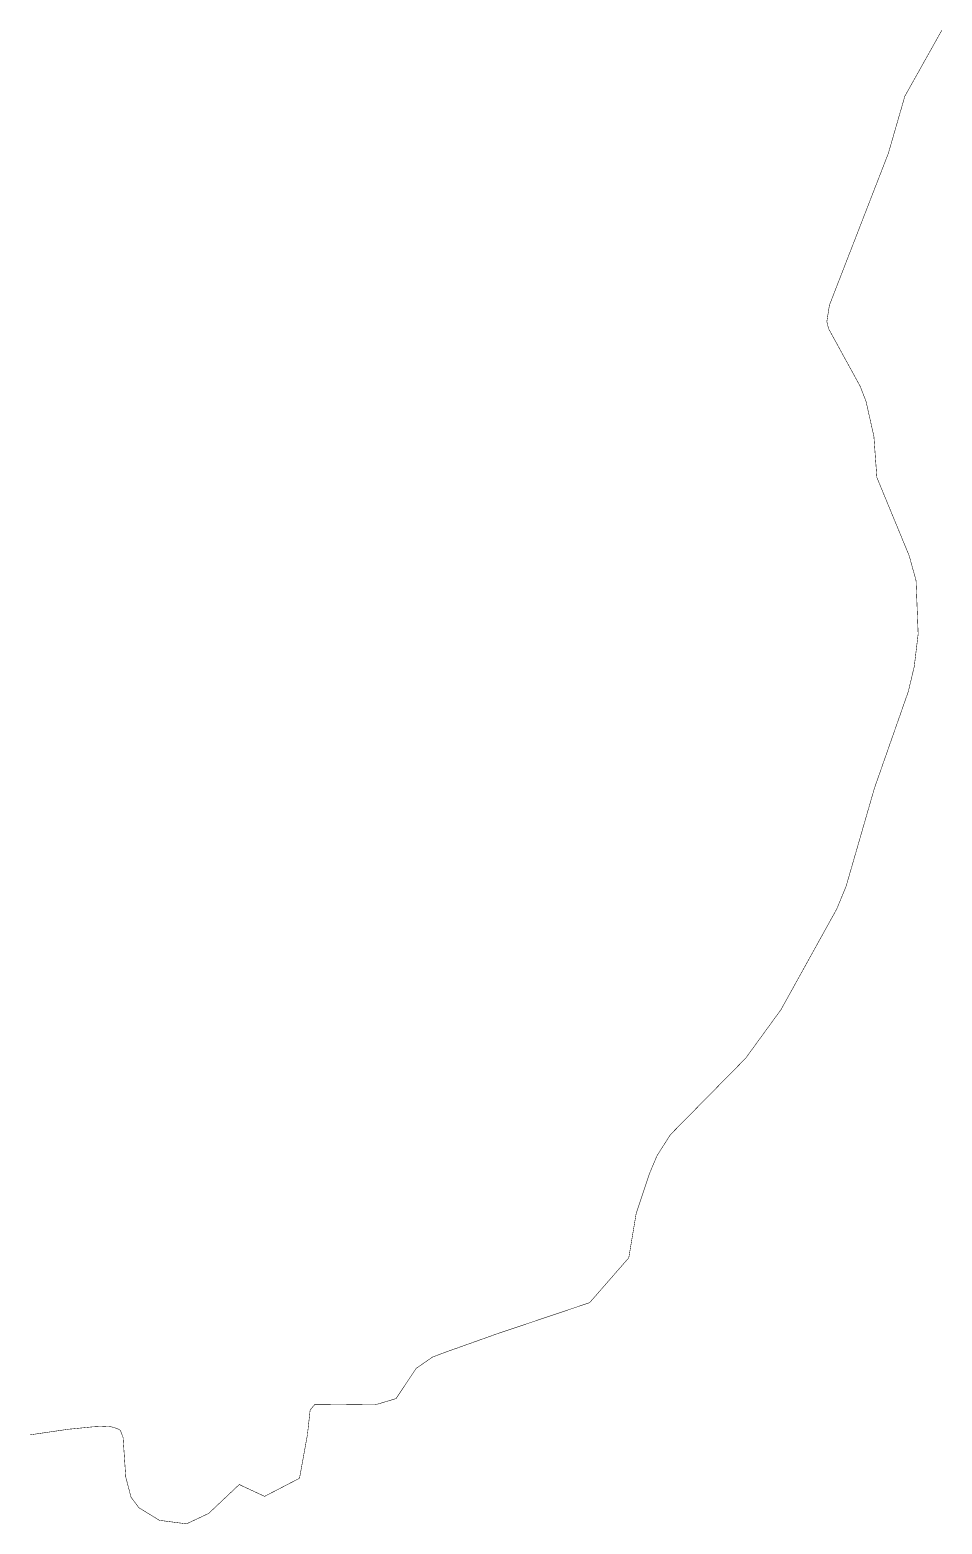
# Model space of a CAD drawing. Header units: millimetres. Extents: x 107 to 1231, y -1380 to 3019.
# Drawn here: x 317 to 866, y -1380 to -481 of the extents above; entities that cross this region are included whole.
import ezdxf

# ---------------------------------------------------------------- set-up
doc = ezdxf.new("R2010")
doc.units = ezdxf.units.MM
doc.header["$LTSCALE"] = 10
doc.layers.add('f-derecho de via', color=125, linetype='Continuous')

msp = doc.modelspace()

# ---------------------------------------------------------------- linework, layer by layer
at = {"layer": 'f-derecho de via'}
msp.add_lwpolyline([(866.06, -481.47, 0.3, 0.3, 0), (843.76, -521.23, 0.3, 0.3, 0), (841.81, -528, 0.3, 0.3, 0), (833.87, -555.5, 0.3, 0.3, 0), (822.96, -583.6, 0.3, 0.3, 0), (798.4, -646.85, 0.3, 0.3, 0), (796.85, -656.77, 0.3, 0.3, 0), (797.95, -661.04, 0.3, 0.3, 0), (816.91, -695.58, 0.3, 0.3, 0), (820.4, -704.56, 0.3, 0.3, 0), (825.15, -725.61, 0.3, 0.3, 0), (826.94, -750.37, 0.3, 0.3, 0), (846.45, -797.6, 0.3, 0.3, 0), (850.52, -812.41, 0.3, 0.3, 0), (851.79, -844.51, 0.3, 0.3, 0), (849.45, -864, 0.3, 0.3, 0), (845.87, -879.05, 0.3, 0.3, 0), (825.5, -937.15, 0.3, 0.3, 0), (820.65, -953.93, 0.3, 0.3, 0), (808.43, -996.21, 0.3, 0.3, 0), (802.8, -1009.85, 0.3, 0.3, 0), (769.27, -1070.34, 0.3, 0.3, 0), (747.99, -1099.57, 0.3, 0.3, 0), (702.75, -1145.5, 0.3, 0.3, 0), (694.67, -1158.18, 0.3, 0.3, 0), (690.12, -1169, 0.3, 0.3, 0), (682.18, -1192.79, 0.3, 0.3, 0), (681.49, -1196.92, 0.3, 0.3, 0), (677.72, -1219.51, 0.3, 0.3, 0), (654.16, -1246.5, 0.3, 0.3, 0), (599.24, -1264.94, 0.3, 0.3, 0), (568.71, -1275.81, 0.3, 0.3, 0), (559.75, -1279.14, 0.3, 0.3, 0), (554.64, -1282.66, 0.3, 0.3, 0), (549.79, -1286, 0.3, 0.3, 0), (537.73, -1304.17, 0.3, 0.3, 0), (525.07, -1307.93, 0.3, 0.3, 0), (488.95, -1307.55, 0.3, 0.3, 0), (486.06, -1311.03, 0.3, 0.3, 0), (484.43, -1325.89, 0.3, 0.3, 0), (479.66, -1352.05, 0.3, 0.3, 0), (458.66, -1362.92, 0.3, 0.3, 0), (444.78, -1356.47, 0.3, 0.3, 0), (443.46, -1355.78, 0.3, 0.3, 0), (425, -1373.2, 0.3, 0.3, 0), (411.69, -1379.45, 0.3, 0.3, 0), (395.42, -1377.34, 0.3, 0.3, 0), (382.99, -1369.72, 0.3, 0.3, 0), (378.29, -1363.34, 0.3, 0.3, 0), (375.15, -1351.33, 0.3, 0.3, 0), (373.54, -1327.6, 0.3, 0.3, 0), (371.94, -1323.22, 0.3, 0.3, 0), (369.97, -1322.15, 0.3, 0.3, 0), (365.03, -1320.7, 0.3, 0.3, 0), (355.59, -1321.11, 0.3, 0.3, 0), (340.47, -1322.6, 0.3, 0.3, 0), (317.62, -1325.93, 0, 0, 0)], format="xyseb", dxfattribs=at)

doc.saveas('drawing.dxf')
